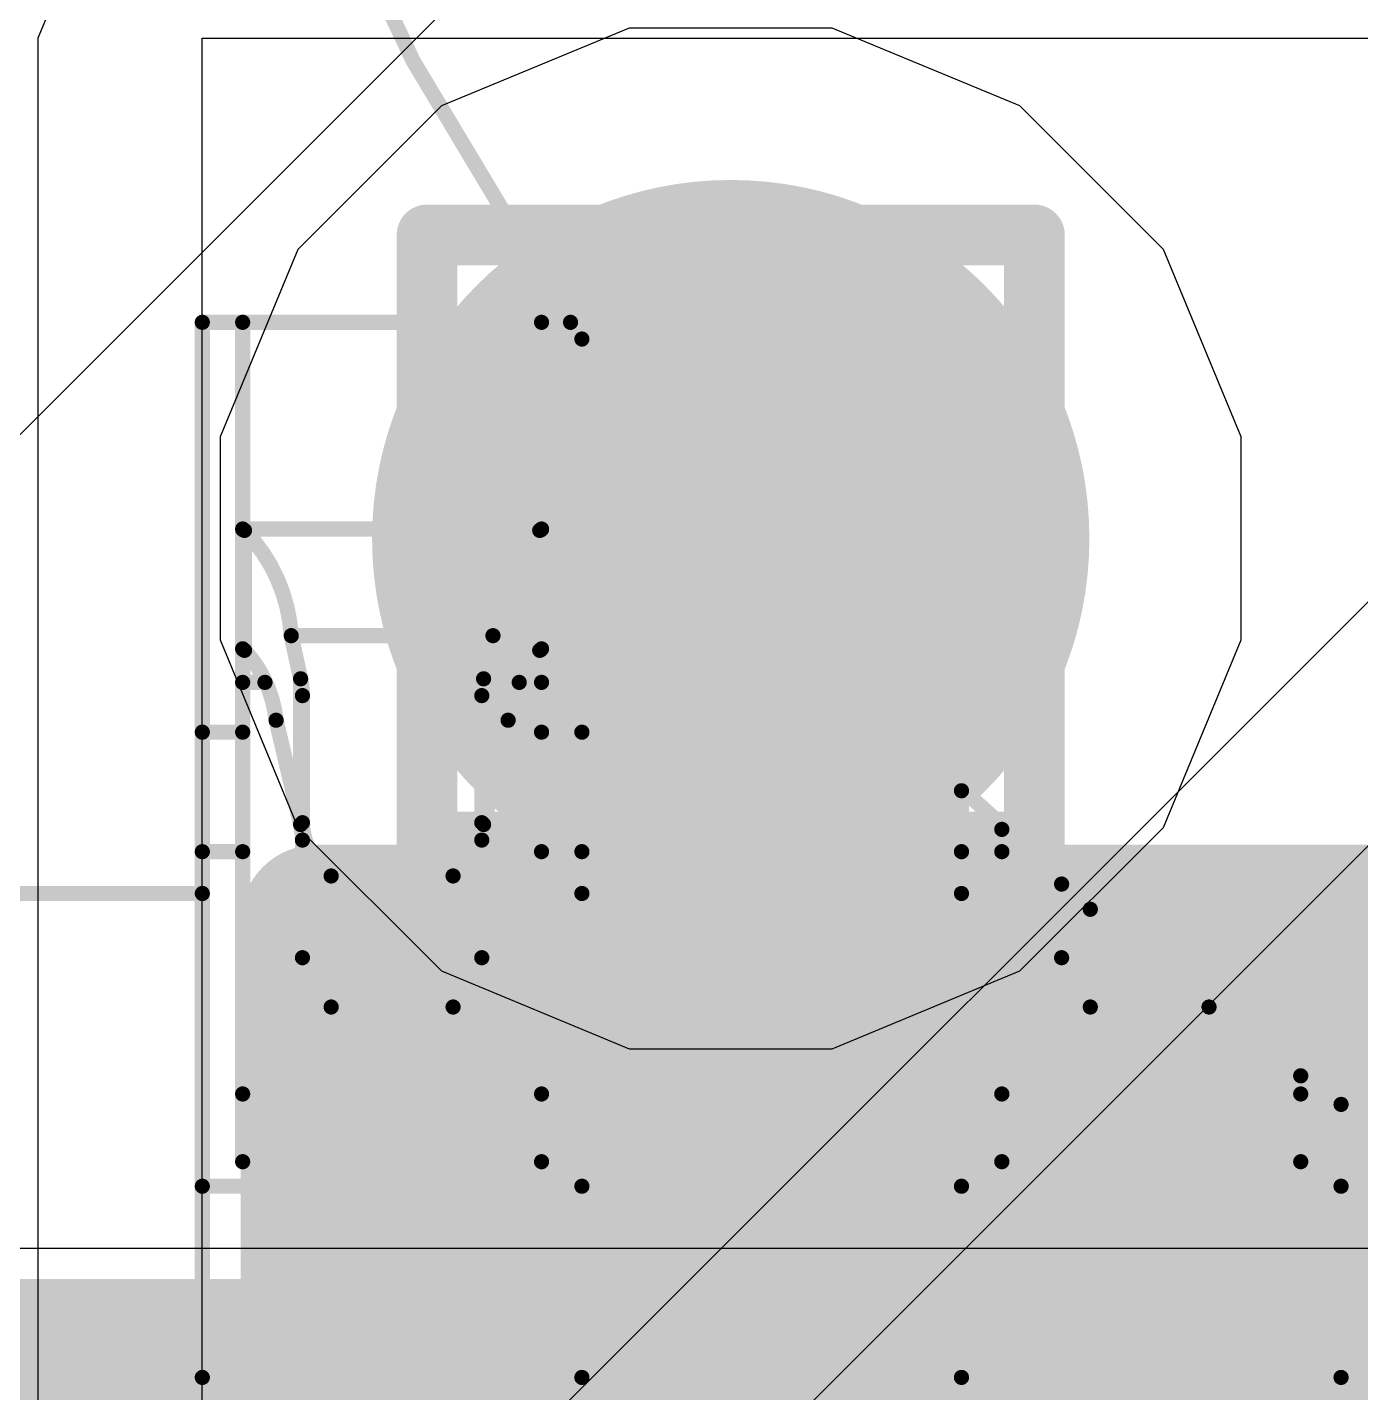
# Model space of a CAD drawing. Header units: inches. Extents: x -11 to 5433, y -4 to 5447.
# Drawn here: x 12.72 to 13.835, y 26.502 to 27.645 of the extents above; entities that cross this region are included whole.
import ezdxf

# ---------------------------------------------------------------- set-up
doc = ezdxf.new("R2010")
doc.units = ezdxf.units.IN
for name, color, linetype in [('Bottom Layer', 5, 'Continuous'), ('Bottom Overlay', 54, 'Continuous'), ('Bottom Paste', 16, 'Continuous'), ('Bottom Solder', 6, 'Continuous'), ('Drill Drawing', 1, 'Continuous'), ('Ground', 16, 'Continuous'), ('Mechanical 4', 56, 'Continuous'), ('Power', 76, 'Continuous'), ('Top Layer', 1, 'Continuous'), ('Top Solder', 216, 'Continuous'), ('Via Holes', 16, 'Continuous')]:
    doc.layers.add(name, color=color, linetype=linetype)

# ---------------------------------------------------------------- blocks, each defined once
blk = doc.blocks.new('WQFN_30_EP_2_5_4_5__B_27')
at = {"layer": 'Bottom Solder'}
for p in [(1.03073454, -1.94628008), (0.68403724, -2.49749564)]:
    blk.add_line(p, (-5421.1859699, -5425.6862022), dxfattribs=at)
blk = doc.blocks.new('TL3340AF160QG_48')
at = {"layer": 'Top Solder'}
blk.add_line((-1.70997118, 0.37511736), (-5443.02270804, 5441.637178679999), dxfattribs=at)
blk = doc.blocks.new('QTH_030_01_L_D_A_K_TR_157')
at = {"layer": 'Top Solder'}
for points in [[(0.9958997099999999, 3.91260076), (1.50410037, 3.91260076), (1.50410037, 2.25940112), (0.9958997099999999, 2.25940112)], [(1.49589871, 3.91260076), (2.00409937, 3.91260076), (2.00409937, 2.25940112), (1.49589871, 2.25940112)], [(1.99590025, 3.91260076), (2.50410091, 3.91260076), (2.50410091, 2.25940112), (1.99590025, 2.25940112)], [(2.49589925, 3.91260076), (3.00409991, 3.91260076), (3.00409991, 2.25940112), (2.49589925, 2.25940112)]]:
    blk.add_hatch(color=216, dxfattribs=at).paths.add_polyline_path(points)
blk = doc.blocks.new('C___0805_B_179')
at = {"layer": 'Bottom Layer'}
blk.add_hatch(color=5, dxfattribs=at).paths.add_polyline_path([(-1.524, 0.7619999999999999), (-0.508, 0.7619999999999999), (-0.508, -0.7619999999999999), (-1.524, -0.7619999999999999)])
at = {"layer": 'Bottom Paste'}
blk.add_hatch(color=16, dxfattribs=at).paths.add_polyline_path([(-1.524, 0.7619999999999999), (-0.508, 0.7619999999999999), (-0.508, -0.7619999999999999), (-1.524, -0.7619999999999999)])
at = {"layer": 'Bottom Solder'}
blk.add_hatch(color=6, dxfattribs=at).paths.add_polyline_path([(-1.59399986, 0.8319998599999999), (-0.4380001399999999, 0.8319998599999999), (-0.4380001399999999, -0.8319998599999999), (-1.59399986, -0.8319998599999999)])
at = {"layer": 'Bottom Overlay'}
for points in [[(-1.6256, 0.8636, 0.127, 0.127, 0), (-0.6096, 0.8636, 0.127, 0.127, 0)], [(-1.6256, -0.8636, 0.127, 0.127, 0), (-1.6256, 0.8636, 0.127, 0.127, 0)]]:
    blk.add_lwpolyline(points, format="xyseb", dxfattribs=at)
blk.add_lwpolyline([(-1.65735, 0.8636, 0.0635, 0.0635, 1), (-1.59385, 0.8636, 0.0635, 0.0635, 1)], format="xyseb", close=True, dxfattribs=at)
blk.add_lwpolyline([(-1.65735, 0.8636, 0.0635, 0.0635, 1), (-1.59385, 0.8636, 0.0635, 0.0635, 1)], format="xyseb", close=True, dxfattribs=at)

msp = doc.modelspace()

# ---------------------------------------------------------------- hatches: boundary and pattern name
at = {"layer": 'Bottom Layer'}
h = msp.add_hatch(color=5, dxfattribs=at)
edge = h.paths.add_edge_path()
edge.add_arc((13.30814458, 27.21707028), 0.2999994, 0, 360)
at = {"layer": 'Ground'}
h = msp.add_hatch(color=16, dxfattribs=at)
edge = h.paths.add_edge_path()
edge.add_arc((13.30814458, 27.21707028), 0.2999994, 0, 360)
at = {"layer": 'Power'}
h = msp.add_hatch(color=76, dxfattribs=at)
edge = h.paths.add_edge_path()
edge.add_arc((13.30814458, 27.21707028), 0.2999994, 0, 360)
at = {"layer": 'Top Layer'}
h = msp.add_hatch(color=1, dxfattribs=at)
edge = h.paths.add_edge_path()
edge.add_arc((13.30814458, 27.21707028), 0.2999994, 0, 360)
at = {"layer": 'Via Holes'}
h = msp.add_hatch(color=7, dxfattribs=at)
edge = h.paths.add_edge_path()
edge.add_arc((13.30814458, 27.21707028), 0.1499997, 0, 360)

# ---------------------------------------------------------------- linework, layer by layer
at = {"layer": 'Bottom Layer'}
for p, q in [((12.76885686, 27.73302048), (12.72859532, 27.63581722)), ((12.72859532, 27.63581722), (12.72859532, 25.46527546)), ((12.86606012, 24.511), (12.86606012, 27.63581722)), ((12.86606012, 27.63581722), (14.9682835, 27.63581722))]:
    msp.add_line(p, q, dxfattribs=at)
at = {"layer": 'Drill Drawing'}
for points in [[(13.05414458, 27.47107028, 0.0508, 0.0508, 0), (13.56214458, 27.47107028, 0.0508, 0.0508, 0)], [(13.05414458, 26.96307028, 0.0508, 0.0508, 0), (13.05414458, 27.47107028, 0.0508, 0.0508, 0)], [(13.56214458, 26.96307028, 0.0508, 0.0508, 0), (13.56214458, 27.47107028, 0.0508, 0.0508, 0)], [(13.15574458, 27.36947028, 0.0508, 0.0508, 0), (13.46054458, 27.36947028, 0.0508, 0.0508, 0)], [(13.15574458, 27.06467028, 0.0508, 0.0508, 0), (13.15574458, 27.36947028, 0.0508, 0.0508, 0)], [(13.46054458, 27.06467028, 0.0508, 0.0508, 0), (13.46054458, 27.36947028, 0.0508, 0.0508, 0)], [(13.15574458, 27.06467028, 0.0508, 0.0508, 0), (13.46054458, 27.06467028, 0.0508, 0.0508, 0)], [(13.05414458, 26.96307028, 0.0508, 0.0508, 0), (13.56214458, 26.96307028, 0.0508, 0.0508, 0)]]:
    msp.add_lwpolyline(points, format="xyseb", dxfattribs=at)
for points in [[(13.04144458, 27.47107028, 0.0254, 0.0254, 1), (13.06684458, 27.47107028, 0.0254, 0.0254, 1)], [(13.04144458, 27.47107028, 0.0254, 0.0254, 1), (13.06684458, 27.47107028, 0.0254, 0.0254, 1)], [(13.54944458, 27.47107028, 0.0254, 0.0254, 1), (13.57484458, 27.47107028, 0.0254, 0.0254, 1)], [(13.54944458, 27.47107028, 0.0254, 0.0254, 1), (13.57484458, 27.47107028, 0.0254, 0.0254, 1)], [(13.14304458, 27.36947028, 0.0254, 0.0254, 1), (13.16844458, 27.36947028, 0.0254, 0.0254, 1)], [(13.14304458, 27.36947028, 0.0254, 0.0254, 1), (13.16844458, 27.36947028, 0.0254, 0.0254, 1)], [(13.44784458, 27.36947028, 0.0254, 0.0254, 1), (13.47324458, 27.36947028, 0.0254, 0.0254, 1)], [(13.44784458, 27.36947028, 0.0254, 0.0254, 1), (13.47324458, 27.36947028, 0.0254, 0.0254, 1)], [(13.14304458, 27.06467028, 0.0254, 0.0254, 1), (13.16844458, 27.06467028, 0.0254, 0.0254, 1)], [(13.14304458, 27.06467028, 0.0254, 0.0254, 1), (13.16844458, 27.06467028, 0.0254, 0.0254, 1)], [(13.44784458, 27.06467028, 0.0254, 0.0254, 1), (13.47324458, 27.06467028, 0.0254, 0.0254, 1)], [(13.44784458, 27.06467028, 0.0254, 0.0254, 1), (13.47324458, 27.06467028, 0.0254, 0.0254, 1)], [(13.04144458, 26.96307028, 0.0254, 0.0254, 1), (13.06684458, 26.96307028, 0.0254, 0.0254, 1)], [(13.04144458, 26.96307028, 0.0254, 0.0254, 1), (13.06684458, 26.96307028, 0.0254, 0.0254, 1)], [(13.54944458, 26.96307028, 0.0254, 0.0254, 1), (13.57484458, 26.96307028, 0.0254, 0.0254, 1)], [(13.54944458, 26.96307028, 0.0254, 0.0254, 1), (13.57484458, 26.96307028, 0.0254, 0.0254, 1)]]:
    msp.add_lwpolyline(points, format="xyseb", close=True, dxfattribs=at)
at = {"layer": 'Ground'}
for p, q in [((13.22320952, 27.64406968), (13.06627054, 27.57906092)), ((13.39307964, 27.64406968), (13.22320952, 27.64406968)), ((13.55001862, 27.57906092), (13.39307964, 27.64406968)), ((13.06627054, 27.57906092), (12.94615394, 27.45894432)), ((13.67013522, 27.45894432), (13.55001862, 27.57906092)), ((12.94615394, 27.45894432), (12.88114518, 27.30200534)), ((13.73514398, 27.30200534), (13.67013522, 27.45894432)), ((12.88114518, 27.30200534), (12.88114518, 27.13213522)), ((13.73514398, 27.13213522), (13.73514398, 27.30200534)), ((12.88114518, 27.13213522), (12.94615394, 26.97519624)), ((13.67013522, 26.97519624), (13.73514398, 27.13213522)), ((12.94615394, 26.97519624), (13.06627054, 26.85507964)), ((13.55001862, 26.85507964), (13.67013522, 26.97519624)), ((13.06627054, 26.85507964), (13.22320952, 26.79007088)), ((13.39307964, 26.79007088), (13.55001862, 26.85507964)), ((13.22320952, 26.79007088), (13.39307964, 26.79007088))]:
    msp.add_line(p, q, dxfattribs=at)
at = {"layer": 'Mechanical 4'}
for points in [[(17.74740418, 28.79494622, 0.0127, 0.0127, 1), (12.74740402, 28.79494622, 0.0127, 0.0127, 1)], [(12.8629791, 27.39794622, 0.00635, 0.00635, 1), (12.8693291, 27.39794622, 0.00635, 0.00635, 1)], [(12.8629791, 27.39794622, 0.00635, 0.00635, 1), (12.8693291, 27.39794622, 0.00635, 0.00635, 1)], [(12.89673062, 27.39794622, 0.00635, 0.00635, 1), (12.90308062, 27.39794622, 0.00635, 0.00635, 1)], [(13.14673012, 27.39794622, 0.00635, 0.00635, 1), (13.15308012, 27.39794622, 0.00635, 0.00635, 1)], [(13.17097442, 27.39794622, 0.00635, 0.00635, 1), (13.17732442, 27.39794622, 0.00635, 0.00635, 1)], [(13.1804791, 27.38394066, 0.00635, 0.00635, 1), (13.1868291, 27.38394066, 0.00635, 0.00635, 1)], [(12.89672808, 27.22474616, 0.00635, 0.00635, 1), (12.90307808, 27.22474616, 0.00635, 0.00635, 1)], [(12.89673062, 27.22494682, 0.00635, 0.00635, 1), (12.90308062, 27.22494682, 0.00635, 0.00635, 1)], [(12.8968246, 27.224609, 0.00635, 0.00635, 1), (12.9031746, 27.224609, 0.00635, 0.00635, 1)], [(12.89682714, 27.224609, 0.00635, 0.00635, 1), (12.90317714, 27.224609, 0.00635, 0.00635, 1)], [(12.89689572, 27.22453788, 0.00635, 0.00635, 1), (12.90324572, 27.22453788, 0.00635, 0.00635, 1)], [(12.89689572, 27.22453788, 0.00635, 0.00635, 1), (12.90324572, 27.22453788, 0.00635, 0.00635, 1)], [(12.8969897, 27.22445914, 0.00635, 0.00635, 1), (12.9033397, 27.22445914, 0.00635, 0.00635, 1)], [(12.8969897, 27.22445914, 0.00635, 0.00635, 1), (12.9033397, 27.22445914, 0.00635, 0.00635, 1)], [(12.89711416, 27.22437278, 0.00635, 0.00635, 1), (12.90346416, 27.22437278, 0.00635, 0.00635, 1)], [(12.89711416, 27.22437278, 0.00635, 0.00635, 1), (12.90346416, 27.22437278, 0.00635, 0.00635, 1)], [(12.89727926, 27.22427626, 0.00635, 0.00635, 1), (12.90362926, 27.22427626, 0.00635, 0.00635, 1)], [(12.8972818, 27.22427626, 0.00635, 0.00635, 1), (12.9036318, 27.22427626, 0.00635, 0.00635, 1)], [(12.897485, 27.22416958, 0.00635, 0.00635, 1), (12.903835, 27.22416958, 0.00635, 0.00635, 1)], [(12.897485, 27.22416704, 0.00635, 0.00635, 1), (12.903835, 27.22416704, 0.00635, 0.00635, 1)], [(12.89772376, 27.22405528, 0.00635, 0.00635, 1), (12.90407376, 27.22405528, 0.00635, 0.00635, 1)], [(12.89772376, 27.22405528, 0.00635, 0.00635, 1), (12.90407376, 27.22405528, 0.00635, 0.00635, 1)], [(12.8979803, 27.2239359, 0.00635, 0.00635, 1), (12.9043303, 27.2239359, 0.00635, 0.00635, 1)], [(12.8979803, 27.2239359, 0.00635, 0.00635, 1), (12.9043303, 27.2239359, 0.00635, 0.00635, 1)], [(12.89824954, 27.22381652, 0.00635, 0.00635, 1), (12.90459954, 27.22381652, 0.00635, 0.00635, 1)], [(12.89824954, 27.22381652, 0.00635, 0.00635, 1), (12.90459954, 27.22381652, 0.00635, 0.00635, 1)], [(12.89824954, 27.22381652, 0.00635, 0.00635, 1), (12.90459954, 27.22381652, 0.00635, 0.00635, 1)], [(13.1452112, 27.22381652, 0.00635, 0.00635, 1), (13.1515612, 27.22381652, 0.00635, 0.00635, 1)], [(13.1452112, 27.22381652, 0.00635, 0.00635, 1), (13.1515612, 27.22381652, 0.00635, 0.00635, 1)], [(13.1452112, 27.22381652, 0.00635, 0.00635, 1), (13.1515612, 27.22381652, 0.00635, 0.00635, 1)], [(13.14572174, 27.22405274, 0.00635, 0.00635, 1), (13.15207174, 27.22405274, 0.00635, 0.00635, 1)], [(13.14572174, 27.22405274, 0.00635, 0.00635, 1), (13.15207174, 27.22405274, 0.00635, 0.00635, 1)], [(13.14595796, 27.2241645, 0.00635, 0.00635, 1), (13.15230796, 27.2241645, 0.00635, 0.00635, 1)], [(13.14595796, 27.2241645, 0.00635, 0.00635, 1), (13.15230796, 27.2241645, 0.00635, 0.00635, 1)], [(13.14616624, 27.22427118, 0.00635, 0.00635, 1), (13.15251624, 27.22427118, 0.00635, 0.00635, 1)], [(13.14616878, 27.22427118, 0.00635, 0.00635, 1), (13.15251878, 27.22427118, 0.00635, 0.00635, 1)], [(13.14634404, 27.22437024, 0.00635, 0.00635, 1), (13.15269404, 27.22437024, 0.00635, 0.00635, 1)], [(13.14634658, 27.22437024, 0.00635, 0.00635, 1), (13.15269658, 27.22437024, 0.00635, 0.00635, 1)], [(13.14648374, 27.22446168, 0.00635, 0.00635, 1), (13.15283374, 27.22446168, 0.00635, 0.00635, 1)], [(13.14648628, 27.22446168, 0.00635, 0.00635, 1), (13.15283628, 27.22446168, 0.00635, 0.00635, 1)], [(13.1465828, 27.22454042, 0.00635, 0.00635, 1), (13.1529328, 27.22454042, 0.00635, 0.00635, 1)], [(13.1465828, 27.22454042, 0.00635, 0.00635, 1), (13.1529328, 27.22454042, 0.00635, 0.00635, 1)], [(13.14664884, 27.22461408, 0.00635, 0.00635, 1), (13.15299884, 27.22461408, 0.00635, 0.00635, 1)], [(13.14664884, 27.22461154, 0.00635, 0.00635, 1), (13.15299884, 27.22461154, 0.00635, 0.00635, 1)], [(13.14669202, 27.22468012, 0.00635, 0.00635, 1), (13.15304202, 27.22468012, 0.00635, 0.00635, 1)], [(13.14669456, 27.22468012, 0.00635, 0.00635, 1), (13.15304456, 27.22468012, 0.00635, 0.00635, 1)], [(13.14672758, 27.22474616, 0.00635, 0.00635, 1), (13.15307758, 27.22474616, 0.00635, 0.00635, 1)], [(13.14673012, 27.22494682, 0.00635, 0.00635, 1), (13.15308012, 27.22494682, 0.00635, 0.00635, 1)], [(12.93735792, 27.13571154, 0.00635, 0.00635, 1), (12.94370792, 27.13571154, 0.00635, 0.00635, 1)], [(12.93735792, 27.13571154, 0.00635, 0.00635, 1), (12.94370792, 27.13571154, 0.00635, 0.00635, 1)], [(12.93735792, 27.13571154, 0.00635, 0.00635, 1), (12.94370792, 27.13571154, 0.00635, 0.00635, 1)], [(13.10610282, 27.13571154, 0.00635, 0.00635, 1), (13.11245282, 27.13571154, 0.00635, 0.00635, 1)], [(13.10610282, 27.13571154, 0.00635, 0.00635, 1), (13.11245282, 27.13571154, 0.00635, 0.00635, 1)], [(13.10610282, 27.13571154, 0.00635, 0.00635, 1), (13.11245282, 27.13571154, 0.00635, 0.00635, 1)], [(12.89672808, 27.12467778, 0.00635, 0.00635, 1), (12.90307808, 27.12467778, 0.00635, 0.00635, 1)], [(12.89682714, 27.1244949, 0.00635, 0.00635, 1), (12.90317714, 27.1244949, 0.00635, 0.00635, 1)], [(12.89682968, 27.12449744, 0.00635, 0.00635, 1), (12.90317968, 27.12449744, 0.00635, 0.00635, 1)], [(12.8969897, 27.12429678, 0.00635, 0.00635, 1), (12.9033397, 27.12429678, 0.00635, 0.00635, 1)], [(12.8969897, 27.12429424, 0.00635, 0.00635, 1), (12.9033397, 27.12429424, 0.00635, 0.00635, 1)], [(12.89711416, 27.12417994, 0.00635, 0.00635, 1), (12.90346416, 27.12417994, 0.00635, 0.00635, 1)], [(12.89711416, 27.1241774, 0.00635, 0.00635, 1), (12.90346416, 27.1241774, 0.00635, 0.00635, 1)], [(12.89727926, 27.12405294, 0.00635, 0.00635, 1), (12.90362926, 27.12405294, 0.00635, 0.00635, 1)], [(12.89727926, 27.1240504, 0.00635, 0.00635, 1), (12.90362926, 27.1240504, 0.00635, 0.00635, 1)], [(12.897485, 27.12390816, 0.00635, 0.00635, 1), (12.903835, 27.12390816, 0.00635, 0.00635, 1)], [(12.89748754, 27.12390816, 0.00635, 0.00635, 1), (12.90383754, 27.12390816, 0.00635, 0.00635, 1)], [(12.89772376, 27.1237583, 0.00635, 0.00635, 1), (12.90407376, 27.1237583, 0.00635, 0.00635, 1)], [(12.89772376, 27.12375576, 0.00635, 0.00635, 1), (12.90407376, 27.12375576, 0.00635, 0.00635, 1)], [(12.8979803, 27.12359828, 0.00635, 0.00635, 1), (12.9043303, 27.12359828, 0.00635, 0.00635, 1)], [(12.8979803, 27.12359828, 0.00635, 0.00635, 1), (12.9043303, 27.12359828, 0.00635, 0.00635, 1)], [(12.89824954, 27.12343826, 0.00635, 0.00635, 1), (12.90459954, 27.12343826, 0.00635, 0.00635, 1)], [(12.89824954, 27.12343572, 0.00635, 0.00635, 1), (12.90459954, 27.12343572, 0.00635, 0.00635, 1)], [(12.89824954, 27.12343572, 0.00635, 0.00635, 1), (12.90459954, 27.12343572, 0.00635, 0.00635, 1)], [(13.1452112, 27.12343826, 0.00635, 0.00635, 1), (13.1515612, 27.12343826, 0.00635, 0.00635, 1)], [(13.1452112, 27.12343572, 0.00635, 0.00635, 1), (13.1515612, 27.12343572, 0.00635, 0.00635, 1)], [(13.1452112, 27.12343572, 0.00635, 0.00635, 1), (13.1515612, 27.12343572, 0.00635, 0.00635, 1)], [(13.14572174, 27.12375322, 0.00635, 0.00635, 1), (13.15207174, 27.12375322, 0.00635, 0.00635, 1)], [(13.14572174, 27.12375322, 0.00635, 0.00635, 1), (13.15207174, 27.12375322, 0.00635, 0.00635, 1)], [(13.14595542, 27.12390308, 0.00635, 0.00635, 1), (13.15230542, 27.12390308, 0.00635, 0.00635, 1)], [(13.14595796, 27.12390308, 0.00635, 0.00635, 1), (13.15230796, 27.12390308, 0.00635, 0.00635, 1)], [(13.14616624, 27.12404786, 0.00635, 0.00635, 1), (13.15251624, 27.12404786, 0.00635, 0.00635, 1)], [(13.14616624, 27.12404532, 0.00635, 0.00635, 1), (13.15251624, 27.12404532, 0.00635, 0.00635, 1)], [(13.14634404, 27.12418248, 0.00635, 0.00635, 1), (13.15269404, 27.12418248, 0.00635, 0.00635, 1)], [(13.14634658, 27.12417994, 0.00635, 0.00635, 1), (13.15269658, 27.12417994, 0.00635, 0.00635, 1)], [(13.14648374, 27.12429932, 0.00635, 0.00635, 1), (13.15283374, 27.12429932, 0.00635, 0.00635, 1)], [(13.14648374, 27.12429932, 0.00635, 0.00635, 1), (13.15283374, 27.12429932, 0.00635, 0.00635, 1)], [(13.1465828, 27.124406, 0.00635, 0.00635, 1), (13.1529328, 27.124406, 0.00635, 0.00635, 1)], [(13.1465828, 27.124406, 0.00635, 0.00635, 1), (13.1529328, 27.124406, 0.00635, 0.00635, 1)], [(13.14664884, 27.12450252, 0.00635, 0.00635, 1), (13.15299884, 27.12450252, 0.00635, 0.00635, 1)], [(13.14664884, 27.12450252, 0.00635, 0.00635, 1), (13.15299884, 27.12450252, 0.00635, 0.00635, 1)], [(13.14669456, 27.12459142, 0.00635, 0.00635, 1), (13.15304456, 27.12459142, 0.00635, 0.00635, 1)], [(13.14669456, 27.12458888, 0.00635, 0.00635, 1), (13.15304456, 27.12458888, 0.00635, 0.00635, 1)], [(13.14673012, 27.12467524, 0.00635, 0.00635, 1), (13.15308012, 27.12467524, 0.00635, 0.00635, 1)], [(12.9452116, 27.0996156, 0.00635, 0.00635, 1), (12.9515616, 27.0996156, 0.00635, 0.00635, 1)], [(12.9452116, 27.0996156, 0.00635, 0.00635, 1), (12.9515616, 27.0996156, 0.00635, 0.00635, 1)], [(12.9452116, 27.0996156, 0.00635, 0.00635, 1), (12.9515616, 27.0996156, 0.00635, 0.00635, 1)], [(13.09824914, 27.0996156, 0.00635, 0.00635, 1), (13.10459914, 27.0996156, 0.00635, 0.00635, 1)], [(13.09824914, 27.0996156, 0.00635, 0.00635, 1), (13.10459914, 27.0996156, 0.00635, 0.00635, 1)], [(13.09824914, 27.0996156, 0.00635, 0.00635, 1), (13.10459914, 27.0996156, 0.00635, 0.00635, 1)], [(12.89673062, 27.09661078, 0.00635, 0.00635, 1), (12.90308062, 27.09661078, 0.00635, 0.00635, 1)], [(12.915392, 27.09661078, 0.00635, 0.00635, 1), (12.921742, 27.09661078, 0.00635, 0.00635, 1)], [(13.12806874, 27.09661078, 0.00635, 0.00635, 1), (13.13441874, 27.09661078, 0.00635, 0.00635, 1)], [(13.14673012, 27.09661078, 0.00635, 0.00635, 1), (13.15308012, 27.09661078, 0.00635, 0.00635, 1)], [(12.94673052, 27.085544, 0.00635, 0.00635, 1), (12.95308052, 27.085544, 0.00635, 0.00635, 1)], [(12.94673052, 27.085544, 0.00635, 0.00635, 1), (12.95308052, 27.085544, 0.00635, 0.00635, 1)], [(13.09673022, 27.085544, 0.00635, 0.00635, 1), (13.10308022, 27.085544, 0.00635, 0.00635, 1)], [(13.09673022, 27.085544, 0.00635, 0.00635, 1), (13.10308022, 27.085544, 0.00635, 0.00635, 1)], [(12.9246884, 27.06494714, 0.00635, 0.00635, 1), (12.9310384, 27.06494714, 0.00635, 0.00635, 1)], [(12.92469094, 27.0649446, 0.00635, 0.00635, 1), (12.93104094, 27.0649446, 0.00635, 0.00635, 1)], [(13.1187698, 27.06494714, 0.00635, 0.00635, 1), (13.1251198, 27.06494714, 0.00635, 0.00635, 1)], [(13.1187698, 27.0649446, 0.00635, 0.00635, 1), (13.1251198, 27.0649446, 0.00635, 0.00635, 1)], [(12.8629791, 27.05494462, 0.00635, 0.00635, 1), (12.8693291, 27.05494462, 0.00635, 0.00635, 1)], [(12.89673062, 27.05494462, 0.00635, 0.00635, 1), (12.90308062, 27.05494462, 0.00635, 0.00635, 1)], [(13.14673012, 27.05494462, 0.00635, 0.00635, 1), (13.15308012, 27.05494462, 0.00635, 0.00635, 1)], [(13.1804791, 27.05494462, 0.00635, 0.00635, 1), (13.1868291, 27.05494462, 0.00635, 0.00635, 1)], [(13.4979791, 27.00592008, 0.00635, 0.00635, 1), (13.5043291, 27.00592008, 0.00635, 0.00635, 1)], [(12.9452116, 26.9776575, 0.00635, 0.00635, 1), (12.9515616, 26.9776575, 0.00635, 0.00635, 1)], [(12.9452116, 26.9776575, 0.00635, 0.00635, 1), (12.9515616, 26.9776575, 0.00635, 0.00635, 1)], [(12.9452116, 26.9776575, 0.00635, 0.00635, 1), (12.9515616, 26.9776575, 0.00635, 0.00635, 1)], [(12.94673052, 26.97917896, 0.00635, 0.00635, 1), (12.95308052, 26.97917896, 0.00635, 0.00635, 1)], [(13.09673022, 26.97917896, 0.00635, 0.00635, 1), (13.10308022, 26.97917896, 0.00635, 0.00635, 1)], [(13.09824914, 26.9776575, 0.00635, 0.00635, 1), (13.10459914, 26.9776575, 0.00635, 0.00635, 1)], [(13.09824914, 26.9776575, 0.00635, 0.00635, 1), (13.10459914, 26.9776575, 0.00635, 0.00635, 1)], [(13.09824914, 26.9776575, 0.00635, 0.00635, 1), (13.10459914, 26.9776575, 0.00635, 0.00635, 1)], [(13.53173062, 26.97358842, 0.00635, 0.00635, 1), (13.53808062, 26.97358842, 0.00635, 0.00635, 1)], [(12.94673052, 26.96463492, 0.00635, 0.00635, 1), (12.95308052, 26.96463492, 0.00635, 0.00635, 1)], [(13.09673022, 26.96463492, 0.00635, 0.00635, 1), (13.10308022, 26.96463492, 0.00635, 0.00635, 1)], [(12.8629791, 26.95494482, 0.00635, 0.00635, 1), (12.8693291, 26.95494482, 0.00635, 0.00635, 1)], [(12.89673062, 26.95494482, 0.00635, 0.00635, 1), (12.90308062, 26.95494482, 0.00635, 0.00635, 1)], [(13.14673012, 26.95494482, 0.00635, 0.00635, 1), (13.15308012, 26.95494482, 0.00635, 0.00635, 1)], [(13.1804791, 26.95494482, 0.00635, 0.00635, 1), (13.1868291, 26.95494482, 0.00635, 0.00635, 1)], [(13.4979791, 26.95494482, 0.00635, 0.00635, 1), (13.5043291, 26.95494482, 0.00635, 0.00635, 1)], [(13.53173062, 26.95494482, 0.00635, 0.00635, 1), (13.53808062, 26.95494482, 0.00635, 0.00635, 1)], [(12.9707386, 26.93460704, 0.00635, 0.00635, 1), (12.9770886, 26.93460704, 0.00635, 0.00635, 1)], [(12.97074114, 26.93460704, 0.00635, 0.00635, 1), (12.97709114, 26.93460704, 0.00635, 0.00635, 1)], [(12.97074114, 26.93460704, 0.00635, 0.00635, 1), (12.97709114, 26.93460704, 0.00635, 0.00635, 1)], [(13.0727196, 26.93460704, 0.00635, 0.00635, 1), (13.0790696, 26.93460704, 0.00635, 0.00635, 1)], [(13.0727196, 26.93460704, 0.00635, 0.00635, 1), (13.0790696, 26.93460704, 0.00635, 0.00635, 1)], [(13.07272214, 26.93460704, 0.00635, 0.00635, 1), (13.07907214, 26.93460704, 0.00635, 0.00635, 1)], [(13.58173052, 26.92783794, 0.00635, 0.00635, 1), (13.58808052, 26.92783794, 0.00635, 0.00635, 1)], [(12.8629791, 26.91994615999999, 0.00635, 0.00635, 1), (12.8693291, 26.91994615999999, 0.00635, 0.00635, 1)], [(13.1804791, 26.91994615999999, 0.00635, 0.00635, 1), (13.1868291, 26.91994615999999, 0.00635, 0.00635, 1)], [(13.4979791, 26.91994615999999, 0.00635, 0.00635, 1), (13.5043291, 26.91994615999999, 0.00635, 0.00635, 1)], [(13.60574114, 26.90673308, 0.00635, 0.00635, 1), (13.61209114, 26.90673308, 0.00635, 0.00635, 1)], [(12.94673052, 26.86619722, 0.00635, 0.00635, 1), (12.95308052, 26.86619722, 0.00635, 0.00635, 1)], [(12.94673052, 26.86619468, 0.00635, 0.00635, 1), (12.95308052, 26.86619468, 0.00635, 0.00635, 1)], [(13.09673022, 26.86619722, 0.00635, 0.00635, 1), (13.10308022, 26.86619722, 0.00635, 0.00635, 1)], [(13.09673022, 26.86619468, 0.00635, 0.00635, 1), (13.10308022, 26.86619468, 0.00635, 0.00635, 1)], [(13.58173052, 26.86619722, 0.00635, 0.00635, 1), (13.58808052, 26.86619722, 0.00635, 0.00635, 1)], [(13.58173052, 26.86619468, 0.00635, 0.00635, 1), (13.58808052, 26.86619468, 0.00635, 0.00635, 1)], [(12.9707386, 26.82494762, 0.00635, 0.00635, 1), (12.9770886, 26.82494762, 0.00635, 0.00635, 1)], [(12.97074114, 26.82494508, 0.00635, 0.00635, 1), (12.97709114, 26.82494508, 0.00635, 0.00635, 1)], [(12.97074114, 26.82494508, 0.00635, 0.00635, 1), (12.97709114, 26.82494508, 0.00635, 0.00635, 1)], [(13.0727196, 26.82494508, 0.00635, 0.00635, 1), (13.0790696, 26.82494508, 0.00635, 0.00635, 1)], [(13.0727196, 26.82494508, 0.00635, 0.00635, 1), (13.0790696, 26.82494508, 0.00635, 0.00635, 1)], [(13.07272214, 26.82494762, 0.00635, 0.00635, 1), (13.07907214, 26.82494762, 0.00635, 0.00635, 1)], [(13.6057386, 26.82494762, 0.00635, 0.00635, 1), (13.6120886, 26.82494762, 0.00635, 0.00635, 1)], [(13.60574114, 26.82494508, 0.00635, 0.00635, 1), (13.61209114, 26.82494508, 0.00635, 0.00635, 1)], [(13.60574114, 26.82494508, 0.00635, 0.00635, 1), (13.61209114, 26.82494508, 0.00635, 0.00635, 1)], [(13.70504244, 26.82494508, 0.00635, 0.00635, 1), (13.71139244, 26.82494508, 0.00635, 0.00635, 1)], [(13.78173012, 26.76736328, 0.00635, 0.00635, 1), (13.78808012, 26.76736328, 0.00635, 0.00635, 1)], [(12.89673062, 26.75215376, 0.00635, 0.00635, 1), (12.90308062, 26.75215376, 0.00635, 0.00635, 1)], [(13.14673012, 26.75215376, 0.00635, 0.00635, 1), (13.15308012, 26.75215376, 0.00635, 0.00635, 1)], [(13.53173062, 26.75215376, 0.00635, 0.00635, 1), (13.53808062, 26.75215376, 0.00635, 0.00635, 1)], [(13.78173012, 26.75215376, 0.00635, 0.00635, 1), (13.78808012, 26.75215376, 0.00635, 0.00635, 1)], [(13.8154791, 26.74344156, 0.00635, 0.00635, 1), (13.8218291, 26.74344156, 0.00635, 0.00635, 1)], [(12.89673062, 26.69548128, 0.00635, 0.00635, 1), (12.90308062, 26.69548128, 0.00635, 0.00635, 1)], [(12.89673062, 26.69548128, 0.00635, 0.00635, 1), (12.90308062, 26.69548128, 0.00635, 0.00635, 1)], [(13.14673012, 26.69548128, 0.00635, 0.00635, 1), (13.15308012, 26.69548128, 0.00635, 0.00635, 1)], [(13.14673012, 26.69548128, 0.00635, 0.00635, 1), (13.15308012, 26.69548128, 0.00635, 0.00635, 1)], [(13.53173062, 26.69548128, 0.00635, 0.00635, 1), (13.53808062, 26.69548128, 0.00635, 0.00635, 1)], [(13.53173062, 26.69548128, 0.00635, 0.00635, 1), (13.53808062, 26.69548128, 0.00635, 0.00635, 1)], [(13.78173012, 26.69548128, 0.00635, 0.00635, 1), (13.78808012, 26.69548128, 0.00635, 0.00635, 1)], [(13.78173012, 26.69548128, 0.00635, 0.00635, 1), (13.78808012, 26.69548128, 0.00635, 0.00635, 1)], [(12.8629791, 26.67494538, 0.00635, 0.00635, 1), (12.8693291, 26.67494538, 0.00635, 0.00635, 1)], [(13.1804791, 26.67494538, 0.00635, 0.00635, 1), (13.1868291, 26.67494538, 0.00635, 0.00635, 1)], [(13.4979791, 26.67494538, 0.00635, 0.00635, 1), (13.5043291, 26.67494538, 0.00635, 0.00635, 1)], [(13.8154791, 26.67494538, 0.00635, 0.00635, 1), (13.8218291, 26.67494538, 0.00635, 0.00635, 1)], [(12.8629791, 26.5149457, 0.00635, 0.00635, 1), (12.8693291, 26.5149457, 0.00635, 0.00635, 1)], [(12.8629791, 26.5149457, 0.00635, 0.00635, 1), (12.8693291, 26.5149457, 0.00635, 0.00635, 1)], [(13.1804791, 26.5149457, 0.00635, 0.00635, 1), (13.1868291, 26.5149457, 0.00635, 0.00635, 1)], [(13.1804791, 26.5149457, 0.00635, 0.00635, 1), (13.1868291, 26.5149457, 0.00635, 0.00635, 1)], [(13.4979791, 26.5149457, 0.00635, 0.00635, 1), (13.5043291, 26.5149457, 0.00635, 0.00635, 1)], [(13.4979791, 26.5149457, 0.00635, 0.00635, 1), (13.5043291, 26.5149457, 0.00635, 0.00635, 1)], [(13.8154791, 26.5149457, 0.00635, 0.00635, 1), (13.8218291, 26.5149457, 0.00635, 0.00635, 1)], [(13.8154791, 26.5149457, 0.00635, 0.00635, 1), (13.8218291, 26.5149457, 0.00635, 0.00635, 1)]]:
    msp.add_lwpolyline(points, format="xyseb", close=True, dxfattribs=at)
for points in [[(17.74740418, 28.79494622, 0.0127, 0.0127, -0.9999999999999999), (12.74740402, 28.79494622, 0.0127, 0.0127, 0)], [(12.8661541, 27.39794622, 0.0127, 0.0127, 0), (13.17414942, 27.39794622, 0.0127, 0.0127, 0)], [(12.8661541, 26.5149457, 0.0127, 0.0127, 0), (12.8661541, 27.39794622, 0.0127, 0.0127, 0)], [(12.89990562, 26.69548128, 0.0127, 0.0127, 0), (12.89990562, 27.39794622, 0.0127, 0.0127, 0)], [(13.14990512, 26.69548128, 0.0127, 0.0127, 0), (13.14990512, 27.39794622, 0.0127, 0.0127, 0)], [(13.1836541, 26.5149457, 0.0127, 0.0127, 0), (13.1836541, 27.38394066, 0.0127, 0.0127, 0)], [(12.8999996, 27.224609, 0.0127, 0.0127, -0.0326054854277924), (12.89990308, 27.22474616, 0.0127, 0.0127, 0)], [(12.89990562, 27.22494682, 0.0127, 0.0127, 0), (13.14990512, 27.22494682, 0.0127, 0.0127, 0)], [(12.90007072, 27.22453788, 0.0127, 0.0127, -0.02828759418218654), (12.90000214, 27.224609, 0.0127, 0.0127, 0)], [(12.9001647, 27.22445914, 0.0127, 0.0127, -0.02675080195898924), (12.90007072, 27.22453788, 0.0127, 0.0127, 0)], [(12.90028916, 27.22437278, 0.0127, 0.0127, -0.02199381118738748), (12.9001647, 27.22445914, 0.0127, 0.0127, 0)], [(12.9004568, 27.22427626, 0.0127, 0.0127, -0.01668692771031243), (12.90028916, 27.22437278, 0.0127, 0.0127, 0)], [(12.90066, 27.22416958, 0.0127, 0.0127, -0.009375562098959216), (12.90045426, 27.22427626, 0.0127, 0.0127, 0)], [(12.90089876, 27.22405528, 0.0127, 0.0127, -0.005205298958182101), (12.90066, 27.22416704, 0.0127, 0.0127, 0)], [(12.90089876, 27.22405528, 0.0127, 0.0127, 0), (12.9011553, 27.2239359, 0.0127, 0.0127, 0)], [(12.9011553, 27.2239359, 0.0127, 0.0127, 0), (12.90142454, 27.22381652, 0.0127, 0.0127, 0)], [(12.90142454, 27.12343572, 0.0127, 0.0127, 0), (12.90142454, 27.22381652, 0.0127, 0.0127, 0)], [(12.90142454, 27.22381652, 0.0127, 0.0127, -0.1798941776662689), (12.94053292, 27.13571154, 0.0127, 0.0127, 0)], [(13.10927782, 27.13571154, 0.0127, 0.0127, -0.1798941776662689), (13.1483862, 27.22381652, 0.0127, 0.0127, 0)], [(13.1483862, 27.22381652, 0.0127, 0.0127, 0), (13.14889674, 27.22405274, 0.0127, 0.0127, 0)], [(13.1483862, 27.12343572, 0.0127, 0.0127, 0), (13.1483862, 27.22381652, 0.0127, 0.0127, 0)], [(13.14889674, 27.22405274, 0.0127, 0.0127, 0), (13.14913296, 27.2241645, 0.0127, 0.0127, 0)], [(13.14934378, 27.22427118, 0.0127, 0.0127, -0.007070259506673556), (13.14913296, 27.2241645, 0.0127, 0.0127, 0)], [(13.14951904, 27.22437024, 0.0127, 0.0127, -0.01220881838202812), (13.14934124, 27.22427118, 0.0127, 0.0127, 0)], [(13.14966128, 27.22446168, 0.0127, 0.0127, -0.02261982990627954), (13.14952158, 27.22437024, 0.0127, 0.0127, 0)], [(13.1497578, 27.22454042, 0.0127, 0.0127, -0.03188108945894061), (13.14965874, 27.22446168, 0.0127, 0.0127, 0)], [(13.14982384, 27.22461408, 0.0127, 0.0127, -0.03744577989334268), (13.1497578, 27.22454042, 0.0127, 0.0127, 0)], [(13.14986956, 27.22468012, 0.0127, 0.0127, -0.03268866434051285), (13.14982384, 27.22461154, 0.0127, 0.0127, 0)], [(13.14990258, 27.22474616, 0.0127, 0.0127, -0.013234344819998), (13.14986702, 27.22468012, 0.0127, 0.0127, 0)], [(12.94053292, 27.13571154, 0.0127, 0.0127, 0), (13.10927782, 27.13571154, 0.0127, 0.0127, 0)], [(12.94053292, 27.13571154, 0.0127, 0.0127, 0), (12.9483866, 27.0996156, 0.0127, 0.0127, 0)], [(13.10142414, 27.0996156, 0.0127, 0.0127, 0), (13.10927782, 27.13571154, 0.0127, 0.0127, 0)], [(12.90000214, 27.1244949, 0.0127, 0.0127, -0.02859692933410196), (12.89990308, 27.12467778, 0.0127, 0.0127, 0)], [(12.9001647, 27.12429678, 0.0127, 0.0127, -0.05432141874737234), (12.90000468, 27.12449744, 0.0127, 0.0127, 0)], [(12.90028916, 27.1241774, 0.0127, 0.0127, -0.02338615137644176), (12.9001647, 27.12429424, 0.0127, 0.0127, 0)], [(12.90045426, 27.12405294, 0.0127, 0.0127, -0.0185623060981645), (12.90028916, 27.12417994, 0.0127, 0.0127, 0)], [(12.90066, 27.12390816, 0.0127, 0.0127, -0.01073692511815716), (12.90045426, 27.1240504, 0.0127, 0.0127, 0)], [(12.90089876, 27.12375576, 0.0127, 0.0127, -0.006054830995279315), (12.90066254, 27.12390816, 0.0127, 0.0127, 0)], [(12.90089876, 27.1237583, 0.0127, 0.0127, 0), (12.9011553, 27.12359828, 0.0127, 0.0127, 0)], [(12.9011553, 27.12359828, 0.0127, 0.0127, 0), (12.90142454, 27.12343572, 0.0127, 0.0127, 0)], [(12.90142454, 27.12343826, 0.0127, 0.0127, -0.1625908253546253), (12.92786594, 27.0649446, 0.0127, 0.0127, 0)], [(13.1219448, 27.0649446, 0.0127, 0.0127, -0.1625908253546254), (13.1483862, 27.12343826, 0.0127, 0.0127, 0)], [(13.1483862, 27.12343572, 0.0127, 0.0127, 0), (13.14889674, 27.12375322, 0.0127, 0.0127, 0)], [(13.14913296, 27.12390308, 0.0127, 0.0127, -0.004820614399036798), (13.14889674, 27.12375322, 0.0127, 0.0127, 0)], [(13.14934124, 27.12404532, 0.0127, 0.0127, -0.00811995893110801), (13.14913042, 27.12390308, 0.0127, 0.0127, 0)], [(13.14951904, 27.12418248, 0.0127, 0.0127, -0.01372913841835528), (13.14934124, 27.12404786, 0.0127, 0.0127, 0)], [(13.14965874, 27.12429932, 0.0127, 0.0127, -0.02446216589945784), (13.14952158, 27.12417994, 0.0127, 0.0127, 0)], [(13.1497578, 27.124406, 0.0127, 0.0127, -0.03231853515018852), (13.14965874, 27.12429932, 0.0127, 0.0127, 0)], [(13.14982384, 27.12450252, 0.0127, 0.0127, -0.03504147991910523), (13.1497578, 27.124406, 0.0127, 0.0127, 0)], [(13.14986956, 27.12459142, 0.0127, 0.0127, -0.02840446139451517), (13.14982384, 27.12450252, 0.0127, 0.0127, 0)], [(13.14990512, 27.12467524, 0.0127, 0.0127, -0.01102179300187701), (13.14986956, 27.12458888, 0.0127, 0.0127, 0)], [(12.9483866, 26.9776575, 0.0127, 0.0127, 0), (12.9483866, 27.0996156, 0.0127, 0.0127, 0)], [(12.9483866, 27.0996156, 0.0127, 0.0127, -0.05365795323520316), (12.94990552, 27.085544, 0.0127, 0.0127, 0)], [(13.09990522, 27.085544, 0.0127, 0.0127, -0.05365795323520318), (13.10142414, 27.0996156, 0.0127, 0.0127, 0)], [(13.10142414, 26.9776575, 0.0127, 0.0127, 0), (13.10142414, 27.0996156, 0.0127, 0.0127, 0)], [(12.89990562, 27.09661078, 0.0127, 0.0127, 0), (12.918567, 27.09661078, 0.0127, 0.0127, 0)], [(13.13124374, 27.09661078, 0.0127, 0.0127, 0), (13.14990512, 27.09661078, 0.0127, 0.0127, 0)], [(12.94990552, 26.86619468, 0.0127, 0.0127, 0), (12.94990552, 27.085544, 0.0127, 0.0127, 0)], [(13.09990522, 26.86619468, 0.0127, 0.0127, 0), (13.09990522, 27.085544, 0.0127, 0.0127, 0)], [(12.9278634, 27.06494714, 0.0127, 0.0127, 0), (12.9483866, 26.9776575, 0.0127, 0.0127, 0)], [(13.10142414, 26.9776575, 0.0127, 0.0127, 0), (13.1219448, 27.06494714, 0.0127, 0.0127, 0)], [(12.8661541, 27.05494462, 0.0127, 0.0127, 0), (12.89990562, 27.05494462, 0.0127, 0.0127, 0)], [(13.14990512, 27.05494462, 0.0127, 0.0127, 0), (13.1836541, 27.05494462, 0.0127, 0.0127, 0)], [(13.5011541, 26.5149457, 0.0127, 0.0127, 0), (13.5011541, 27.00592008, 0.0127, 0.0127, 0)], [(12.9483866, 26.9776575, 0.0127, 0.0127, -0.05786387190151768), (12.94990552, 26.96463492, 0.0127, 0.0127, 0)], [(12.9739136, 26.93460704, 0.0127, 0.0127, -0.2374801051855862), (12.94990552, 26.97917896, 0.0127, 0.0127, 0)], [(13.09990522, 26.97917896, 0.0127, 0.0127, -0.2374801051860468), (13.07589714, 26.93460704, 0.0127, 0.0127, 0)], [(13.09990522, 26.96463492, 0.0127, 0.0127, -0.05786387190108001), (13.10142414, 26.9776575, 0.0127, 0.0127, 0)], [(13.53490562, 26.69548128, 0.0127, 0.0127, 0), (13.53490562, 26.97358842, 0.0127, 0.0127, 0)], [(12.8661541, 26.95494482, 0.0127, 0.0127, 0), (12.89990562, 26.95494482, 0.0127, 0.0127, 0)], [(13.14990512, 26.95494482, 0.0127, 0.0127, 0), (13.1836541, 26.95494482, 0.0127, 0.0127, 0)], [(13.5011541, 26.95494482, 0.0127, 0.0127, 0), (13.53490562, 26.95494482, 0.0127, 0.0127, 0)], [(12.97391614, 26.93460704, 0.0127, 0.0127, 0), (13.0758946, 26.93460704, 0.0127, 0.0127, 0)], [(12.97391614, 26.82494508, 0.0127, 0.0127, 0), (12.97391614, 26.93460704, 0.0127, 0.0127, 0)], [(13.0758946, 26.82494508, 0.0127, 0.0127, 0), (13.0758946, 26.93460704, 0.0127, 0.0127, 0)], [(13.58490552, 26.86619468, 0.0127, 0.0127, 0), (13.58490552, 26.92783794, 0.0127, 0.0127, 0)], [(12.5486541, 26.91994615999999, 0.0127, 0.0127, 0), (12.8661541, 26.91994615999999, 0.0127, 0.0127, 0)], [(13.1836541, 26.91994615999999, 0.0127, 0.0127, 0), (13.5011541, 26.91994615999999, 0.0127, 0.0127, 0)], [(13.60891614, 26.82494508, 0.0127, 0.0127, 0), (13.60891614, 26.90673308, 0.0127, 0.0127, 0)], [(12.9739136, 26.82494762, 0.0127, 0.0127, -0.2473774779348601), (12.94990552, 26.86619722, 0.0127, 0.0127, 0)], [(13.09990522, 26.86619722, 0.0127, 0.0127, -0.2473774779353234), (13.07589714, 26.82494762, 0.0127, 0.0127, 0)], [(13.6089136, 26.82494762, 0.0127, 0.0127, -0.2473774779348601), (13.58490552, 26.86619722, 0.0127, 0.0127, 0)], [(12.97391614, 26.82494508, 0.0127, 0.0127, 0), (13.0758946, 26.82494508, 0.0127, 0.0127, 0)], [(13.60891614, 26.82494508, 0.0127, 0.0127, 0), (13.70821744, 26.82494508, 0.0127, 0.0127, 0)], [(13.78490512, 26.69548128, 0.0127, 0.0127, 0), (13.78490512, 26.76736328, 0.0127, 0.0127, 0)], [(12.89990562, 26.75215376, 0.0127, 0.0127, 0), (13.14990512, 26.75215376, 0.0127, 0.0127, 0)], [(13.53490562, 26.75215376, 0.0127, 0.0127, 0), (13.78490512, 26.75215376, 0.0127, 0.0127, 0)], [(13.8186541, 26.5149457, 0.0127, 0.0127, 0), (13.8186541, 26.74344156, 0.0127, 0.0127, 0)], [(12.89990562, 26.69548128, 0.0127, 0.0127, 0), (13.14990512, 26.69548128, 0.0127, 0.0127, 0)], [(13.53490562, 26.69548128, 0.0127, 0.0127, 0), (13.78490512, 26.69548128, 0.0127, 0.0127, 0)], [(12.8661541, 26.67494538, 0.0127, 0.0127, 0), (13.1836541, 26.67494538, 0.0127, 0.0127, 0)], [(13.5011541, 26.67494538, 0.0127, 0.0127, 0), (13.8186541, 26.67494538, 0.0127, 0.0127, 0)], [(12.8661541, 26.5149457, 0.0127, 0.0127, 0), (13.1836541, 26.5149457, 0.0127, 0.0127, 0)], [(13.5011541, 26.5149457, 0.0127, 0.0127, 0), (13.8186541, 26.5149457, 0.0127, 0.0127, 0)]]:
    msp.add_lwpolyline(points, format="xyseb", dxfattribs=at)
at = {"layer": 'Top Layer'}
for p, q in [((13.22320952, 27.64406968), (13.06627054, 27.57906092)), ((13.39307964, 27.64406968), (13.22320952, 27.64406968)), ((13.55001862, 27.57906092), (13.39307964, 27.64406968)), ((13.06627054, 27.57906092), (12.94615394, 27.45894432)), ((13.67013522, 27.45894432), (13.55001862, 27.57906092)), ((12.94615394, 27.45894432), (12.88114518, 27.30200534)), ((13.73514398, 27.30200534), (13.67013522, 27.45894432)), ((12.88114518, 27.30200534), (12.88114518, 27.13213522)), ((13.73514398, 27.13213522), (13.73514398, 27.30200534)), ((12.88114518, 27.13213522), (12.94615394, 26.97519624)), ((13.67013522, 26.97519624), (13.73514398, 27.13213522)), ((12.94615394, 26.97519624), (13.06627054, 26.85507964)), ((13.55001862, 26.85507964), (13.67013522, 26.97519624)), ((13.06627054, 26.85507964), (13.22320952, 26.79007088)), ((13.39307964, 26.79007088), (13.55001862, 26.85507964)), ((13.22320952, 26.79007088), (13.39307964, 26.79007088)), ((14.84009732, 26.62274584), (11.43752094, 26.62274584))]:
    msp.add_line(p, q, dxfattribs=at)

# ---------------------------------------------------------------- block references
for name, p, rotation in [('TL3340AF160QG_48', (-8.78504466, 4.4704), 270), ('WQFN_30_EP_2_5_4_5__B_27', (11.66616412, 21.80690584), 180), ('QTH_030_01_L_D_A_K_TR_157', (15.3105993, 28.85674696), 180)]:
    msp.add_blockref(name, p, dxfattribs=dict(rotation=rotation))
msp.add_blockref('C___0805_B_179', (14.5872835, 26.03357506))

doc.saveas('drawing.dxf')
